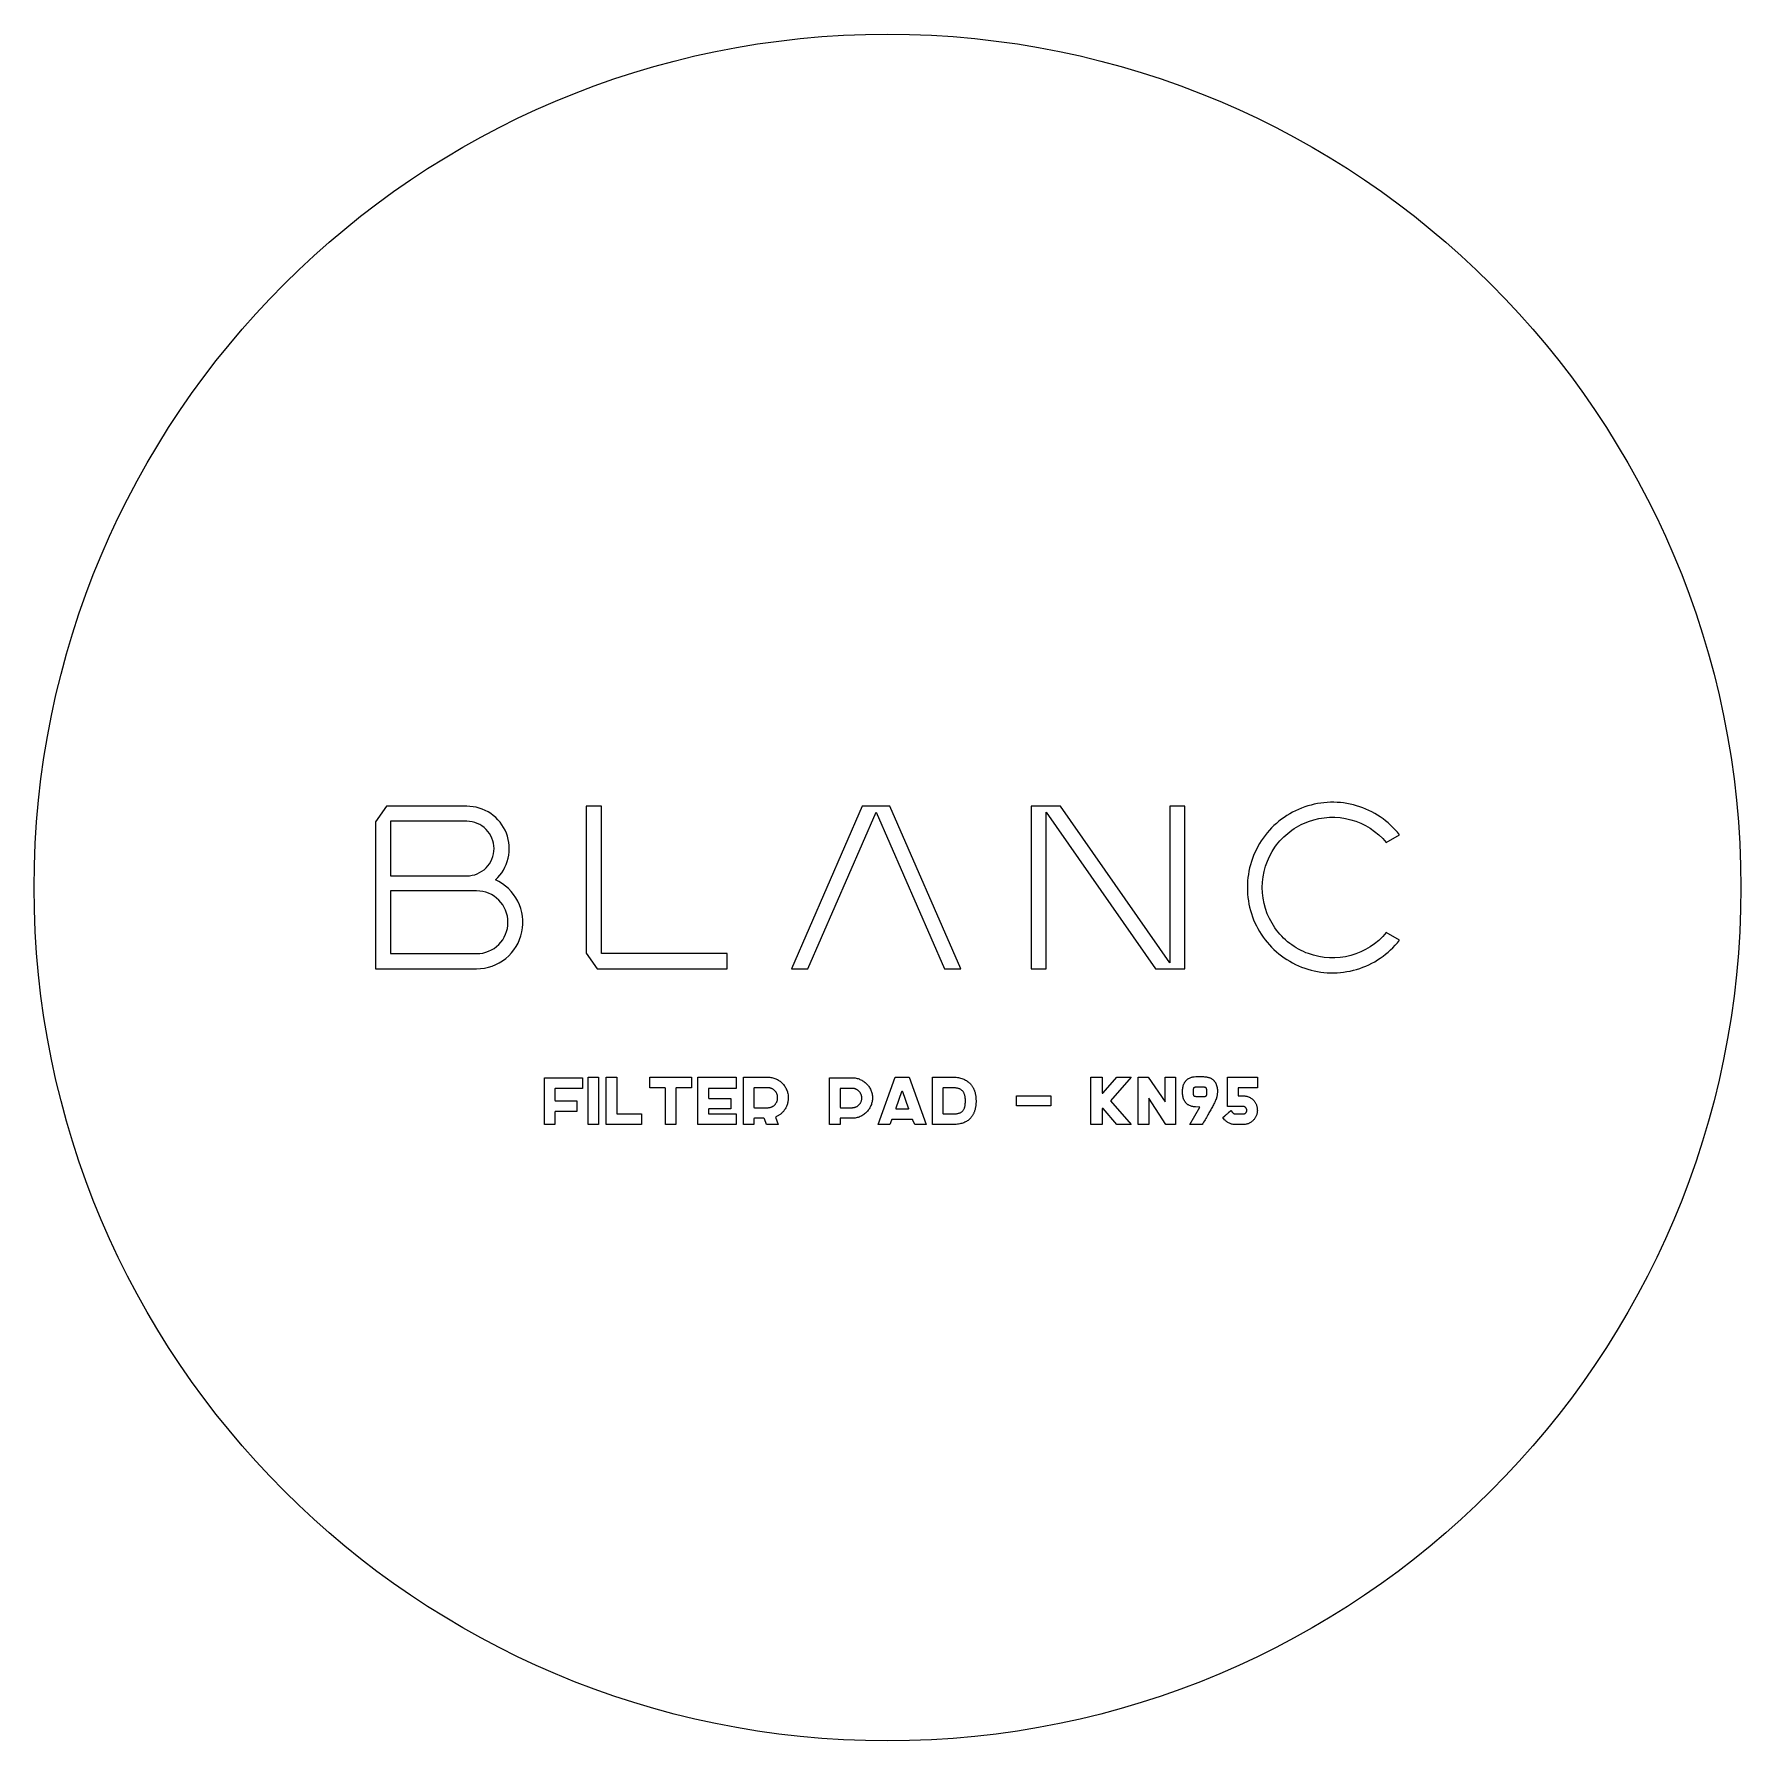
# Model space of a CAD drawing. Header units: millimetres. Extents: x 49 to 85, y 43.1 to 79.1.
import ezdxf

# ---------------------------------------------------------------- set-up
doc = ezdxf.new("R2010")
doc.units = ezdxf.units.MM

msp = doc.modelspace()

# ---------------------------------------------------------------- linework, layer by layer
at = {"color": 7, "linetype": 'Continuous', "lineweight": 25}
for p, q in [((56.401, 62.852), (56.17, 62.521)), ((58.096, 62.852), (56.401, 62.852)), ((60.934, 62.852), (60.615, 62.852)), ((60.615, 62.852), (60.615, 59.756)), ((60.934, 59.745), (60.934, 62.852)), ((66.439, 62.852), (64.942, 59.425)), ((65.286, 59.425), (66.73, 62.73)), ((67.021, 62.852), (66.439, 62.852)), ((66.73, 62.73), (68.173, 59.425)), ((68.518, 59.425), (67.021, 62.852)), ((70.619, 62.852), (70, 62.852)), ((70, 62.852), (70, 59.425)), ((70.317, 59.425), (70.317, 62.73)), ((70.317, 62.73), (72.62, 59.425)), ((72.923, 59.547), (70.619, 62.852)), ((73.241, 62.852), (72.923, 62.852)), ((72.923, 62.852), (72.923, 59.547)), ((73.241, 59.425), (73.241, 62.852)), ((56.17, 62.521), (56.17, 59.425)), ((58.098, 62.534), (56.489, 62.534)), ((56.489, 62.534), (56.489, 61.384)), ((77.491, 62.088), (77.77, 62.248)), ((56.489, 61.384), (58.096, 61.384)), ((58.304, 61.066), (56.489, 61.066)), ((56.489, 61.066), (56.489, 59.743)), ((77.77, 60.026), (77.491, 60.186)), ((56.17, 59.425), (58.304, 59.425)), ((56.489, 59.743), (58.304, 59.743)), ((60.615, 59.756), (60.846, 59.425)), ((60.846, 59.425), (63.59, 59.425)), ((63.59, 59.745), (60.934, 59.745)), ((63.59, 59.425), (63.59, 59.745)), ((64.942, 59.425), (65.286, 59.425)), ((68.173, 59.425), (68.518, 59.425)), ((70, 59.425), (70.317, 59.425)), ((72.62, 59.425), (73.241, 59.425)), ((59.732, 57.125), (60.535, 57.125)), ((59.732, 56.138), (59.732, 57.125)), ((59.955, 56.886), (59.955, 56.654)), ((60.535, 56.901), (59.969, 56.901)), ((60.535, 57.125), (60.535, 56.901)), ((60.653, 57.138), (60.876, 57.138)), ((60.653, 56.138), (60.653, 57.138)), ((60.876, 57.138), (60.876, 56.138)), ((61.034, 56.138), (61.034, 57.138)), ((61.034, 57.138), (61.258, 57.138)), ((61.258, 57.138), (61.258, 56.378)), ((61.957, 57.138), (62.833, 57.138)), ((61.957, 56.915), (61.957, 57.138)), ((62.274, 56.915), (61.957, 56.915)), ((62.284, 56.138), (62.284, 56.904)), ((62.508, 56.904), (62.508, 56.138)), ((62.833, 56.915), (62.518, 56.915)), ((62.833, 57.138), (62.833, 56.915)), ((62.968, 57.138), (63.775, 57.138)), ((62.968, 56.138), (62.968, 57.138)), ((63.192, 56.89), (63.192, 56.703)), ((63.775, 56.901), (63.203, 56.901)), ((63.775, 57.138), (63.775, 56.901)), ((63.929, 57.138), (64.446, 57.138)), ((63.929, 56.138), (63.929, 57.138)), ((64.153, 56.902), (64.153, 56.505)), ((64.447, 56.915), (64.164, 56.915)), ((65.745, 57.125), (66.221, 57.125)), ((65.745, 56.138), (65.745, 57.125)), ((65.968, 56.886), (65.968, 56.507)), ((66.222, 56.901), (65.984, 56.901)), ((66.775, 56.138), (67.134, 57.138)), ((67.134, 57.138), (67.428, 57.138)), ((67.428, 57.138), (67.786, 56.138)), ((67.916, 56.138), (67.916, 57.138)), ((67.916, 57.138), (68.341, 57.138)), ((68.14, 56.903), (68.14, 56.373)), ((68.341, 56.915), (68.151, 56.915)), ((71.258, 57.138), (71.495, 57.138)), ((71.258, 56.138), (71.258, 57.138)), ((71.495, 57.138), (71.495, 56.813)), ((71.519, 56.804), (71.809, 57.138)), ((72.109, 57.138), (71.677, 56.639)), ((71.809, 57.138), (72.109, 57.138)), ((72.258, 57.138), (72.467, 57.138)), ((72.258, 56.138), (72.258, 57.138)), ((72.467, 57.138), (72.824, 56.615)), ((72.824, 57.138), (73.047, 57.138)), ((72.824, 56.615), (72.824, 57.138)), ((73.047, 57.138), (73.047, 56.138)), ((73.563, 56.928), (73.561, 56.928)), ((74.14, 56.52), (74.14, 57.138)), ((74.14, 57.138), (74.771, 57.138)), ((74.363, 56.915), (74.363, 56.744)), ((74.771, 56.915), (74.363, 56.915)), ((74.771, 57.138), (74.771, 56.915)), ((59.969, 56.638), (60.418, 56.638)), ((60.418, 56.638), (60.418, 56.415)), ((63.203, 56.691), (63.665, 56.691)), ((63.665, 56.691), (63.665, 56.467)), ((67.267, 56.827), (67.145, 56.486)), ((67.416, 56.486), (67.294, 56.827)), ((69.693, 56.744), (70.412, 56.744)), ((69.693, 56.533), (69.693, 56.744)), ((70.412, 56.533), (69.693, 56.533)), ((70.412, 56.744), (70.412, 56.533)), ((71.677, 56.639), (72.109, 56.138)), ((72.482, 56.692), (72.482, 56.138)), ((72.843, 56.138), (72.482, 56.692)), ((73.561, 56.73), (73.563, 56.73)), ((73.705, 56.764), (73.705, 56.829)), ((74.363, 56.744), (74.474, 56.744)), ((59.955, 56.4), (59.955, 56.138)), ((60.418, 56.415), (59.969, 56.415)), ((61.274, 56.362), (61.784, 56.362)), ((61.784, 56.362), (61.784, 56.138)), ((63.192, 56.453), (63.192, 56.374)), ((63.665, 56.467), (63.203, 56.467)), ((63.203, 56.362), (63.775, 56.362)), ((63.775, 56.362), (63.775, 56.138)), ((64.153, 56.257), (64.153, 56.138)), ((64.164, 56.494), (64.445, 56.494)), ((64.361, 56.27), (64.164, 56.27)), ((64.418, 56.138), (64.373, 56.261)), ((64.606, 56.296), (64.666, 56.138)), ((65.968, 56.27), (65.968, 56.138)), ((66.221, 56.27), (65.968, 56.27)), ((65.984, 56.494), (66.221, 56.494)), ((67.053, 56.234), (67.017, 56.138)), ((67.494, 56.244), (67.065, 56.244)), ((67.158, 56.467), (67.403, 56.467)), ((67.544, 56.138), (67.507, 56.234)), ((68.151, 56.362), (68.341, 56.362)), ((71.495, 56.464), (71.495, 56.138)), ((71.809, 56.138), (71.519, 56.474)), ((73.346, 56.138), (73.556, 56.507)), ((73.556, 56.507), (73.464, 56.51)), ((74.04, 56.284), (74.084, 56.32)), ((74.078, 56.24), (74.04, 56.284)), ((74.473, 56.52), (74.14, 56.52)), ((74.165, 56.393), (74.209, 56.436)), ((74.209, 56.436), (74.249, 56.389)), ((74.307, 56.362), (74.472, 56.362)), ((59.955, 56.138), (59.732, 56.138)), ((60.876, 56.138), (60.653, 56.138)), ((61.784, 56.138), (61.034, 56.138)), ((62.508, 56.138), (62.284, 56.138)), ((63.775, 56.138), (62.968, 56.138)), ((64.153, 56.138), (63.929, 56.138)), ((64.666, 56.138), (64.418, 56.138)), ((65.968, 56.138), (65.745, 56.138)), ((67.017, 56.138), (66.775, 56.138)), ((67.786, 56.138), (67.544, 56.138)), ((68.341, 56.138), (67.916, 56.138)), ((71.495, 56.138), (71.258, 56.138)), ((72.109, 56.138), (71.809, 56.138)), ((72.482, 56.138), (72.258, 56.138)), ((73.047, 56.138), (72.843, 56.138)), ((73.608, 56.138), (73.346, 56.138)), ((74.472, 56.138), (74.307, 56.138))]:
    msp.add_line(p, q, dxfattribs=at)
msp.add_circle((66.97, 61.138), 18, dxfattribs=at)
for points in [[(58.601, 62.696), (58.452, 62.798), (58.276, 62.852), (58.096, 62.852)], [(58.93, 62.282), (58.864, 62.451), (58.75, 62.595), (58.601, 62.696)], [(75.77, 62.837), (75.417, 62.715), (75.11, 62.486), (74.894, 62.181)], [(76.864, 62.863), (76.506, 62.969), (76.123, 62.96), (75.77, 62.837)], [(75.851, 62.532), (76.137, 62.636), (76.447, 62.649), (76.741, 62.569)], [(77.77, 62.248), (77.539, 62.542), (77.223, 62.757), (76.864, 62.863)], [(58.503, 62.364), (58.396, 62.472), (58.25, 62.533), (58.098, 62.534)], [(58.671, 61.959), (58.671, 62.111), (58.61, 62.257), (58.503, 62.364)], [(58.967, 61.755), (59.008, 61.931), (58.995, 62.114), (58.93, 62.282)], [(75.143, 61.99), (75.318, 62.239), (75.565, 62.428), (75.851, 62.532)], [(76.741, 62.569), (77.034, 62.49), (77.296, 62.322), (77.491, 62.088)], [(58.502, 61.552), (58.61, 61.66), (58.671, 61.806), (58.671, 61.959)], [(74.894, 62.181), (74.677, 61.876), (74.56, 61.511), (74.56, 61.137)], [(74.875, 61.139), (74.875, 61.443), (74.969, 61.74), (75.143, 61.99)], [(58.7, 61.299), (58.833, 61.42), (58.926, 61.579), (58.967, 61.755)], [(58.096, 61.384), (58.249, 61.384), (58.395, 61.444), (58.502, 61.552)], [(59.172, 60.849), (59.071, 61.049), (58.904, 61.207), (58.7, 61.299)], [(58.771, 60.872), (58.647, 60.996), (58.48, 61.066), (58.304, 61.066)], [(58.965, 60.404), (58.965, 60.58), (58.895, 60.748), (58.771, 60.872)], [(59.258, 60.202), (59.304, 60.421), (59.274, 60.649), (59.172, 60.849)], [(74.56, 61.137), (74.56, 60.762), (74.677, 60.397), (74.894, 60.093)], [(75.142, 60.287), (74.968, 60.537), (74.874, 60.834), (74.875, 61.139)], [(58.771, 59.937), (58.895, 60.061), (58.965, 60.229), (58.965, 60.404)], [(58.918, 59.644), (59.092, 59.786), (59.212, 59.983), (59.258, 60.202)], [(75.849, 59.743), (75.563, 59.847), (75.316, 60.037), (75.142, 60.287)], [(77.491, 60.186), (77.296, 59.952), (77.034, 59.784), (76.74, 59.704)], [(58.304, 59.743), (58.48, 59.743), (58.647, 59.813), (58.771, 59.937)], [(74.894, 60.093), (75.11, 59.788), (75.417, 59.558), (75.77, 59.436)], [(76.864, 59.41), (77.223, 59.516), (77.539, 59.731), (77.77, 60.026)], [(58.304, 59.425), (58.528, 59.425), (58.745, 59.503), (58.918, 59.644)], [(75.77, 59.436), (76.123, 59.314), (76.506, 59.305), (76.864, 59.41)], [(76.74, 59.704), (76.446, 59.625), (76.135, 59.638), (75.849, 59.743)]]:
    msp.add_open_spline(points, degree=3, dxfattribs=at)
for points, knots in [([(59.969, 56.901), (59.967, 56.901), (59.963, 56.901), (59.958, 56.898), (59.956, 56.892), (59.955, 56.888), (59.955, 56.886)], [0, 0, 0, 0, 0.257701, 0.478654, 0.709926, 1, 1, 1, 1]), ([(62.284, 56.904), (62.284, 56.906), (62.284, 56.909), (62.282, 56.912), (62.279, 56.914), (62.276, 56.914), (62.274, 56.915)], [0, 0, 0, 0, 0.2710024, 0.5055234, 0.7289976, 1, 1, 1, 1]), ([(62.518, 56.915), (62.517, 56.914), (62.514, 56.914), (62.51, 56.912), (62.508, 56.909), (62.508, 56.906), (62.508, 56.904)], [0, 0, 0, 0, 0.268041, 0.5, 0.731959, 1, 1, 1, 1]), ([(63.203, 56.901), (63.202, 56.901), (63.199, 56.901), (63.195, 56.899), (63.192, 56.895), (63.192, 56.892), (63.192, 56.89)], [0, 0, 0, 0, 0.272158, 0.5, 0.727842, 1, 1, 1, 1]), ([(64.164, 56.915), (64.162, 56.914), (64.159, 56.914), (64.155, 56.911), (64.153, 56.907), (64.153, 56.904), (64.153, 56.902)], [0, 0, 0, 0, 0.255432, 0.473885, 0.704368, 1, 1, 1, 1]), ([(64.446, 57.138), (64.46, 57.138), (64.489, 57.137), (64.532, 57.13), (64.573, 57.12), (64.613, 57.105), (64.65, 57.086), (64.686, 57.064), (64.719, 57.039), (64.75, 57.011), (64.778, 56.98), (64.803, 56.947), (64.825, 56.91), (64.843, 56.872), (64.858, 56.832), (64.869, 56.79), (64.875, 56.746), (64.876, 56.717), (64.876, 56.702)], [0, 0, 0, 0, 0.064157, 0.127175, 0.189643, 0.252019, 0.31407, 0.375245, 0.436308, 0.49729, 0.558496, 0.619619, 0.681311, 0.744318, 0.807722, 0.871068, 0.934938, 1, 1, 1, 1]), ([(64.653, 56.703), (64.652, 56.71), (64.652, 56.725), (64.649, 56.745), (64.644, 56.766), (64.637, 56.785), (64.629, 56.804), (64.619, 56.821), (64.607, 56.837), (64.593, 56.853), (64.579, 56.866), (64.563, 56.879), (64.545, 56.889), (64.527, 56.898), (64.508, 56.905), (64.488, 56.911), (64.468, 56.914), (64.454, 56.914), (64.447, 56.915)], [0, 0, 0, 0, 0.065267, 0.129804, 0.192441, 0.255481, 0.318306, 0.379265, 0.440698, 0.501968, 0.563619, 0.624426, 0.686353, 0.748587, 0.810875, 0.87322, 0.935985, 1, 1, 1, 1]), ([(65.984, 56.901), (65.982, 56.901), (65.978, 56.901), (65.972, 56.898), (65.969, 56.892), (65.969, 56.888), (65.968, 56.886)], [0, 0, 0, 0, 0.2747863, 0.5035363, 0.7252137, 1, 1, 1, 1]), ([(66.221, 57.125), (66.236, 57.125), (66.265, 57.124), (66.308, 57.117), (66.349, 57.107), (66.389, 57.092), (66.427, 57.074), (66.463, 57.052), (66.496, 57.028), (66.526, 57.001), (66.554, 56.97), (66.579, 56.938), (66.601, 56.902), (66.619, 56.865), (66.634, 56.825), (66.645, 56.784), (66.652, 56.741), (66.652, 56.713), (66.653, 56.698)], [0, 0, 0, 0, 0.0650501, 0.1289025, 0.1921634, 0.2552902, 0.3179182, 0.3794965, 0.4401451, 0.5010739, 0.5617356, 0.6226888, 0.6839041, 0.7461169, 0.8089578, 0.8717039, 0.9352546, 1, 1, 1, 1]), ([(66.429, 56.696), (66.429, 56.703), (66.428, 56.717), (66.425, 56.737), (66.42, 56.757), (66.413, 56.775), (66.404, 56.794), (66.393, 56.811), (66.382, 56.827), (66.369, 56.841), (66.354, 56.855), (66.338, 56.866), (66.321, 56.877), (66.303, 56.885), (66.284, 56.893), (66.264, 56.898), (66.243, 56.901), (66.229, 56.901), (66.222, 56.901)], [0, 0, 0, 0, 0.064278, 0.127296, 0.189737, 0.252304, 0.314561, 0.376483, 0.437378, 0.498137, 0.559323, 0.619709, 0.6813, 0.744128, 0.80729, 0.870806, 0.934452, 1, 1, 1, 1]), ([(68.151, 56.915), (68.149, 56.915), (68.146, 56.914), (68.142, 56.912), (68.14, 56.908), (68.14, 56.905), (68.14, 56.903)], [0, 0, 0, 0, 0.267781, 0.501333, 0.719695, 1, 1, 1, 1]), ([(68.341, 57.138), (68.359, 57.138), (68.393, 57.137), (68.443, 57.132), (68.49, 57.124), (68.535, 57.112), (68.577, 57.096), (68.616, 57.077), (68.653, 57.055), (68.675, 57.037), (68.686, 57.028)], [0, 0, 0, 0, 0.142472, 0.278357, 0.408412, 0.53282, 0.653395, 0.770581, 0.885738, 1, 1, 1, 1]), ([(68.54, 56.859), (68.535, 56.864), (68.523, 56.873), (68.503, 56.884), (68.481, 56.893), (68.457, 56.901), (68.431, 56.907), (68.403, 56.911), (68.373, 56.914), (68.352, 56.914), (68.341, 56.915)], [0, 0, 0, 0, 0.103001, 0.209384, 0.321877, 0.440712, 0.567533, 0.702465, 0.846132, 1, 1, 1, 1]), ([(68.686, 57.028), (68.692, 57.023), (68.704, 57.012), (68.721, 56.994), (68.737, 56.976), (68.752, 56.956), (68.766, 56.935), (68.778, 56.913), (68.789, 56.89), (68.799, 56.866), (68.808, 56.841), (68.816, 56.815), (68.822, 56.788), (68.828, 56.76), (68.832, 56.731), (68.835, 56.7), (68.836, 56.669), (68.837, 56.648), (68.837, 56.637)], [0, 0, 0, 0, 0.056711, 0.11335, 0.170147, 0.227014, 0.28419, 0.341911, 0.400407, 0.460519, 0.521372, 0.584193, 0.648448, 0.71453, 0.782486, 0.852981, 0.925112, 1, 1, 1, 1]), ([(73.192, 56.83), (73.192, 56.846), (73.193, 56.876), (73.199, 56.919), (73.208, 56.96), (73.218, 56.984), (73.222, 56.996)], [0, 0, 0, 0, 0.27537, 0.532242, 0.772857, 1, 1, 1, 1]), ([(73.222, 56.996), (73.225, 57.003), (73.231, 57.015), (73.241, 57.032), (73.252, 57.048), (73.264, 57.063), (73.278, 57.077), (73.292, 57.089), (73.308, 57.101), (73.319, 57.108), (73.324, 57.111)], [0, 0, 0, 0, 0.130206, 0.256509, 0.381479, 0.504101, 0.62707, 0.75025, 0.874607, 1, 1, 1, 1]), ([(73.324, 57.111), (73.333, 57.116), (73.352, 57.125), (73.38, 57.135), (73.41, 57.143), (73.45, 57.148), (73.501, 57.151), (73.541, 57.151), (73.561, 57.151)], [0, 0, 0, 0, 0.127062, 0.251463, 0.375947, 0.500552, 0.751353, 1, 1, 1, 1]), ([(73.433, 56.916), (73.432, 56.915), (73.429, 56.913), (73.426, 56.907), (73.423, 56.899), (73.421, 56.889), (73.418, 56.877), (73.417, 56.863), (73.416, 56.847), (73.416, 56.835), (73.416, 56.829)], [0, 0, 0, 0, 0.0528757, 0.1228329, 0.2132608, 0.325895, 0.4596036, 0.6146822, 0.7961044, 1, 1, 1, 1]), ([(73.561, 56.928), (73.549, 56.928), (73.523, 56.927), (73.492, 56.927), (73.47, 56.925), (73.455, 56.923), (73.443, 56.921), (73.436, 56.918), (73.433, 56.916)], [0, 0, 0, 0, 0.297068, 0.584697, 0.715303, 0.827627, 0.922407, 1, 1, 1, 1]), ([(73.561, 57.151), (73.575, 57.151), (73.6, 57.151), (73.637, 57.149), (73.671, 57.146), (73.701, 57.142), (73.729, 57.136), (73.754, 57.129), (73.777, 57.121), (73.79, 57.115), (73.797, 57.111)], [0, 0, 0, 0, 0.166257, 0.319047, 0.459521, 0.586111, 0.702642, 0.809789, 0.90848, 1, 1, 1, 1]), ([(73.688, 56.916), (73.685, 56.918), (73.678, 56.921), (73.666, 56.923), (73.651, 56.925), (73.628, 56.927), (73.599, 56.927), (73.575, 56.928), (73.563, 56.928)], [0, 0, 0, 0, 0.079492, 0.178174, 0.294859, 0.431908, 0.720071, 1, 1, 1, 1]), ([(73.705, 56.829), (73.705, 56.835), (73.705, 56.847), (73.704, 56.863), (73.703, 56.877), (73.7, 56.889), (73.698, 56.899), (73.695, 56.907), (73.692, 56.913), (73.689, 56.915), (73.688, 56.916)], [0, 0, 0, 0, 0.2038342, 0.3852017, 0.5402337, 0.6739021, 0.7865023, 0.8760769, 0.9471402, 1, 1, 1, 1]), ([(73.797, 57.111), (73.802, 57.108), (73.814, 57.101), (73.829, 57.09), (73.844, 57.077), (73.857, 57.064), (73.869, 57.049), (73.88, 57.033), (73.89, 57.016), (73.896, 57.004), (73.899, 56.998)], [0, 0, 0, 0, 0.126133, 0.250444, 0.373476, 0.496223, 0.618547, 0.743168, 0.870217, 1, 1, 1, 1]), ([(73.899, 56.998), (73.903, 56.986), (73.913, 56.962), (73.922, 56.922), (73.928, 56.879), (73.929, 56.849), (73.929, 56.833)], [0, 0, 0, 0, 0.22729, 0.468116, 0.725329, 1, 1, 1, 1]), ([(59.955, 56.654), (59.955, 56.652), (59.956, 56.647), (59.958, 56.642), (59.963, 56.639), (59.967, 56.638), (59.969, 56.638)], [0, 0, 0, 0, 0.2900741, 0.5213462, 0.7422991, 1, 1, 1, 1]), ([(63.192, 56.703), (63.192, 56.702), (63.192, 56.698), (63.195, 56.694), (63.199, 56.691), (63.202, 56.691), (63.203, 56.691)], [0, 0, 0, 0, 0.289926, 0.524232, 0.740331, 1, 1, 1, 1]), ([(64.445, 56.494), (64.452, 56.494), (64.466, 56.494), (64.487, 56.497), (64.507, 56.503), (64.526, 56.51), (64.544, 56.519), (64.561, 56.529), (64.577, 56.541), (64.592, 56.555), (64.605, 56.57), (64.617, 56.586), (64.628, 56.603), (64.637, 56.621), (64.644, 56.641), (64.649, 56.661), (64.652, 56.682), (64.652, 56.696), (64.653, 56.703)], [0, 0, 0, 0, 0.06414, 0.127649, 0.190115, 0.252525, 0.314881, 0.376065, 0.43661, 0.497533, 0.558455, 0.619001, 0.680721, 0.743367, 0.806954, 0.870475, 0.934606, 1, 1, 1, 1]), ([(64.876, 56.702), (64.876, 56.69), (64.876, 56.665), (64.871, 56.628), (64.863, 56.592), (64.853, 56.556), (64.839, 56.522), (64.823, 56.489), (64.804, 56.457), (64.789, 56.437), (64.782, 56.428)], [0, 0, 0, 0, 0.126496, 0.251751, 0.376659, 0.502121, 0.627482, 0.751107, 0.8751, 1, 1, 1, 1]), ([(66.221, 56.494), (66.228, 56.494), (66.242, 56.494), (66.262, 56.497), (66.282, 56.502), (66.301, 56.509), (66.32, 56.517), (66.337, 56.527), (66.353, 56.539), (66.368, 56.552), (66.381, 56.566), (66.393, 56.582), (66.404, 56.598), (66.413, 56.616), (66.42, 56.635), (66.425, 56.655), (66.428, 56.675), (66.429, 56.689), (66.429, 56.696)], [0, 0, 0, 0, 0.065661, 0.129955, 0.192812, 0.255645, 0.318308, 0.37991, 0.440534, 0.501451, 0.56271, 0.623079, 0.684566, 0.746644, 0.809319, 0.872484, 0.935611, 1, 1, 1, 1]), ([(66.653, 56.698), (66.652, 56.685), (66.652, 56.659), (66.645, 56.62), (66.636, 56.581), (66.622, 56.543), (66.605, 56.507), (66.585, 56.471), (66.562, 56.438), (66.544, 56.418), (66.535, 56.407)], [0, 0, 0, 0, 0.121954, 0.244548, 0.368171, 0.494322, 0.621406, 0.746895, 0.873007, 1, 1, 1, 1]), ([(67.294, 56.827), (67.292, 56.83), (67.289, 56.835), (67.281, 56.837), (67.275, 56.836), (67.272, 56.834), (67.268, 56.831), (67.267, 56.828), (67.267, 56.827)], [0, 0, 0, 0, 0.26197, 0.512876, 0.640415, 0.750904, 0.868763, 1, 1, 1, 1]), ([(68.341, 56.362), (68.353, 56.362), (68.377, 56.362), (68.411, 56.365), (68.441, 56.369), (68.469, 56.375), (68.494, 56.383), (68.517, 56.394), (68.537, 56.406), (68.554, 56.422), (68.569, 56.44), (68.582, 56.46), (68.592, 56.483), (68.6, 56.508), (68.606, 56.537), (68.61, 56.568), (68.613, 56.602), (68.613, 56.625), (68.613, 56.637)], [0, 0, 0, 0, 0.080707, 0.155314, 0.223142, 0.284943, 0.342249, 0.396494, 0.448008, 0.498469, 0.549028, 0.601301, 0.655582, 0.713317, 0.775999, 0.84472, 0.919293, 1, 1, 1, 1]), ([(68.613, 56.637), (68.613, 56.65), (68.612, 56.675), (68.609, 56.71), (68.603, 56.742), (68.596, 56.772), (68.585, 56.798), (68.573, 56.822), (68.558, 56.842), (68.546, 56.854), (68.54, 56.859)], [0, 0, 0, 0, 0.1581625, 0.3049174, 0.4403469, 0.5667787, 0.6834055, 0.7938853, 0.8984854, 1, 1, 1, 1]), ([(68.837, 56.637), (68.837, 56.626), (68.837, 56.604), (68.835, 56.572), (68.832, 56.541), (68.828, 56.511), (68.822, 56.482), (68.816, 56.454), (68.808, 56.427), (68.799, 56.402), (68.789, 56.377), (68.778, 56.354), (68.765, 56.332), (68.751, 56.311), (68.736, 56.291), (68.72, 56.272), (68.703, 56.254), (68.691, 56.243), (68.684, 56.238)], [0, 0, 0, 0, 0.075468, 0.14825, 0.218884, 0.287522, 0.353845, 0.418467, 0.481105, 0.542235, 0.602356, 0.660892, 0.71826, 0.775239, 0.831784, 0.887609, 0.943603, 1, 1, 1, 1]), ([(71.495, 56.813), (71.495, 56.81), (71.496, 56.804), (71.503, 56.799), (71.512, 56.799), (71.516, 56.803), (71.519, 56.804)], [0, 0, 0, 0, 0.254459, 0.492684, 0.739622, 1, 1, 1, 1]), ([(73.222, 56.663), (73.218, 56.675), (73.208, 56.699), (73.199, 56.739), (73.193, 56.783), (73.192, 56.814), (73.192, 56.83)], [0, 0, 0, 0, 0.221127, 0.46019, 0.719045, 1, 1, 1, 1]), ([(73.324, 56.547), (73.319, 56.551), (73.308, 56.557), (73.292, 56.569), (73.277, 56.582), (73.264, 56.596), (73.252, 56.611), (73.241, 56.627), (73.231, 56.645), (73.225, 56.657), (73.222, 56.663)], [0, 0, 0, 0, 0.125185, 0.2486502, 0.3709461, 0.4939742, 0.6167308, 0.7418816, 0.8695492, 1, 1, 1, 1]), ([(73.464, 56.51), (73.452, 56.511), (73.427, 56.513), (73.392, 56.52), (73.357, 56.53), (73.335, 56.541), (73.324, 56.547)], [0, 0, 0, 0, 0.253009, 0.500393, 0.744757, 1, 1, 1, 1]), ([(73.416, 56.829), (73.416, 56.823), (73.416, 56.811), (73.417, 56.794), (73.418, 56.779), (73.421, 56.767), (73.423, 56.757), (73.427, 56.75), (73.43, 56.745), (73.432, 56.743), (73.434, 56.742)], [0, 0, 0, 0, 0.209605, 0.394596, 0.553353, 0.688589, 0.799093, 0.884896, 0.951777, 1, 1, 1, 1]), ([(73.434, 56.742), (73.437, 56.74), (73.444, 56.737), (73.456, 56.735), (73.471, 56.733), (73.494, 56.731), (73.525, 56.731), (73.549, 56.73), (73.561, 56.73)], [0, 0, 0, 0, 0.079329, 0.175982, 0.293425, 0.429246, 0.719451, 1, 1, 1, 1]), ([(73.563, 56.73), (73.576, 56.73), (73.602, 56.73), (73.634, 56.729), (73.657, 56.73), (73.672, 56.732), (73.683, 56.735), (73.689, 56.74), (73.692, 56.742)], [0, 0, 0, 0, 0.299817, 0.591859, 0.724671, 0.833777, 0.924641, 1, 1, 1, 1]), ([(73.692, 56.742), (73.693, 56.743), (73.696, 56.746), (73.699, 56.752), (73.702, 56.758), (73.704, 56.762), (73.705, 56.764)], [0, 0, 0, 0, 0.200805, 0.47777, 0.772673, 1, 1, 1, 1]), ([(73.897, 56.664), (73.893, 56.653), (73.882, 56.63), (73.865, 56.594), (73.846, 56.555), (73.824, 56.513), (73.8, 56.47), (73.776, 56.426), (73.751, 56.383), (73.735, 56.354), (73.728, 56.34)], [0, 0, 0, 0, 0.096608, 0.207225, 0.328371, 0.457834, 0.592887, 0.730775, 0.867408, 1, 1, 1, 1]), ([(73.899, 56.668), (73.899, 56.668), (73.899, 56.667), (73.898, 56.666), (73.897, 56.665), (73.897, 56.665), (73.897, 56.664)], [0, 0, 0, 0, 0.270723, 0.530238, 0.729277, 1, 1, 1, 1]), ([(73.929, 56.833), (73.929, 56.824), (73.929, 56.806), (73.925, 56.779), (73.922, 56.753), (73.917, 56.729), (73.912, 56.708), (73.907, 56.691), (73.903, 56.678), (73.9, 56.671), (73.899, 56.668)], [0, 0, 0, 0, 0.162345, 0.325513, 0.482189, 0.627671, 0.755519, 0.86479, 0.946972, 1, 1, 1, 1]), ([(74.474, 56.744), (74.485, 56.743), (74.506, 56.743), (74.536, 56.738), (74.567, 56.73), (74.595, 56.719), (74.623, 56.706), (74.648, 56.69), (74.672, 56.671), (74.686, 56.656), (74.693, 56.649)], [0, 0, 0, 0, 0.129305, 0.256591, 0.38211, 0.507672, 0.632209, 0.755532, 0.877226, 1, 1, 1, 1]), ([(74.693, 56.649), (74.699, 56.642), (74.711, 56.628), (74.726, 56.604), (74.74, 56.579), (74.751, 56.552), (74.76, 56.525), (74.766, 56.496), (74.77, 56.467), (74.771, 56.448), (74.771, 56.438)], [0, 0, 0, 0, 0.122429, 0.24475, 0.368165, 0.494187, 0.620679, 0.746083, 0.872219, 1, 1, 1, 1]), ([(59.969, 56.415), (59.967, 56.414), (59.964, 56.414), (59.958, 56.411), (59.956, 56.406), (59.955, 56.402), (59.955, 56.4)], [0, 0, 0, 0, 0.271102, 0.5, 0.728898, 1, 1, 1, 1]), ([(61.258, 56.378), (61.258, 56.375), (61.258, 56.371), (61.261, 56.365), (61.267, 56.362), (61.271, 56.362), (61.274, 56.362)], [0, 0, 0, 0, 0.278689, 0.50401, 0.729332, 1, 1, 1, 1]), ([(63.203, 56.467), (63.202, 56.467), (63.199, 56.467), (63.195, 56.464), (63.192, 56.459), (63.192, 56.455), (63.192, 56.453)], [0, 0, 0, 0, 0.246782, 0.463845, 0.704293, 1, 1, 1, 1]), ([(63.192, 56.374), (63.192, 56.372), (63.192, 56.369), (63.195, 56.365), (63.199, 56.362), (63.202, 56.362), (63.203, 56.362)], [0, 0, 0, 0, 0.284958, 0.514633, 0.735092, 1, 1, 1, 1]), ([(64.153, 56.505), (64.153, 56.503), (64.153, 56.5), (64.155, 56.496), (64.159, 56.494), (64.162, 56.494), (64.164, 56.494)], [0, 0, 0, 0, 0.27074, 0.506871, 0.727645, 1, 1, 1, 1]), ([(64.164, 56.27), (64.162, 56.27), (64.159, 56.269), (64.155, 56.267), (64.153, 56.262), (64.153, 56.259), (64.153, 56.257)], [0, 0, 0, 0, 0.254191, 0.480198, 0.704509, 1, 1, 1, 1]), ([(64.373, 56.261), (64.371, 56.264), (64.369, 56.269), (64.364, 56.269), (64.361, 56.27)], [0, 0, 0, 0, 0.512553, 1, 1, 1, 1]), ([(64.782, 56.428), (64.776, 56.42), (64.765, 56.406), (64.745, 56.385), (64.725, 56.367), (64.704, 56.35), (64.681, 56.334), (64.657, 56.32), (64.632, 56.307), (64.615, 56.3), (64.606, 56.296)], [0, 0, 0, 0, 0.126807, 0.251104, 0.37477, 0.497812, 0.621447, 0.746256, 0.872387, 1, 1, 1, 1]), ([(65.968, 56.507), (65.969, 56.505), (65.969, 56.502), (65.972, 56.497), (65.978, 56.494), (65.982, 56.494), (65.984, 56.494)], [0, 0, 0, 0, 0.2617618, 0.4789844, 0.7139009, 1, 1, 1, 1]), ([(66.535, 56.407), (66.525, 56.397), (66.504, 56.375), (66.469, 56.348), (66.432, 56.324), (66.392, 56.304), (66.351, 56.289), (66.309, 56.278), (66.265, 56.271), (66.235, 56.27), (66.221, 56.27)], [0, 0, 0, 0, 0.12795, 0.2529763, 0.3772491, 0.5013598, 0.625088, 0.7488422, 0.873006, 1, 1, 1, 1]), ([(67.065, 56.244), (67.063, 56.243), (67.057, 56.242), (67.054, 56.237), (67.053, 56.234)], [0, 0, 0, 0, 0.463336, 1, 1, 1, 1]), ([(67.145, 56.486), (67.144, 56.483), (67.143, 56.479), (67.146, 56.472), (67.151, 56.468), (67.155, 56.467), (67.158, 56.467)], [0, 0, 0, 0, 0.259318, 0.510357, 0.753083, 1, 1, 1, 1]), ([(67.403, 56.467), (67.406, 56.467), (67.411, 56.468), (67.417, 56.472), (67.418, 56.479), (67.417, 56.483), (67.416, 56.486)], [0, 0, 0, 0, 0.2832583, 0.4938438, 0.7082562, 1, 1, 1, 1]), ([(67.507, 56.234), (67.506, 56.237), (67.503, 56.242), (67.497, 56.243), (67.494, 56.244)], [0, 0, 0, 0, 0.499125, 1, 1, 1, 1]), ([(68.14, 56.373), (68.14, 56.372), (68.14, 56.369), (68.142, 56.364), (68.146, 56.362), (68.149, 56.362), (68.151, 56.362)], [0, 0, 0, 0, 0.270813, 0.5, 0.729187, 1, 1, 1, 1]), ([(68.684, 56.238), (68.674, 56.23), (68.653, 56.214), (68.617, 56.194), (68.579, 56.176), (68.537, 56.162), (68.493, 56.151), (68.445, 56.144), (68.394, 56.139), (68.359, 56.139), (68.341, 56.138)], [0, 0, 0, 0, 0.108498, 0.219637, 0.334722, 0.454375, 0.57979, 0.712357, 0.85219, 1, 1, 1, 1]), ([(71.519, 56.474), (71.516, 56.475), (71.512, 56.479), (71.503, 56.478), (71.496, 56.472), (71.495, 56.467), (71.495, 56.464)], [0, 0, 0, 0, 0.257953, 0.504419, 0.74791, 1, 1, 1, 1]), ([(73.728, 56.34), (73.708, 56.307), (73.669, 56.239), (73.628, 56.172), (73.608, 56.138)], [0, 0, 0, 0, 0.493181, 1, 1, 1, 1]), ([(74.307, 56.138), (74.296, 56.139), (74.274, 56.139), (74.242, 56.144), (74.211, 56.153), (74.18, 56.164), (74.152, 56.179), (74.125, 56.196), (74.1, 56.217), (74.086, 56.232), (74.078, 56.24)], [0, 0, 0, 0, 0.127522, 0.253162, 0.378482, 0.504444, 0.629399, 0.752373, 0.875594, 1, 1, 1, 1]), ([(74.084, 56.32), (74.091, 56.326), (74.104, 56.339), (74.125, 56.356), (74.146, 56.374), (74.158, 56.387), (74.165, 56.393)], [0, 0, 0, 0, 0.258616, 0.504284, 0.748352, 1, 1, 1, 1]), ([(74.249, 56.389), (74.253, 56.385), (74.26, 56.377), (74.274, 56.368), (74.29, 56.363), (74.301, 56.362), (74.307, 56.362)], [0, 0, 0, 0, 0.249035, 0.489074, 0.736243, 1, 1, 1, 1]), ([(74.472, 56.362), (74.477, 56.362), (74.487, 56.363), (74.501, 56.367), (74.514, 56.374), (74.526, 56.383), (74.535, 56.394), (74.542, 56.408), (74.547, 56.422), (74.547, 56.433), (74.547, 56.438)], [0, 0, 0, 0, 0.1262583, 0.2478158, 0.3687378, 0.4924226, 0.6182929, 0.7415455, 0.8668849, 1, 1, 1, 1]), ([(74.771, 56.438), (74.771, 56.428), (74.77, 56.408), (74.766, 56.378), (74.758, 56.349), (74.748, 56.321), (74.735, 56.295), (74.72, 56.27), (74.703, 56.246), (74.683, 56.225), (74.662, 56.206), (74.639, 56.188), (74.615, 56.174), (74.588, 56.161), (74.561, 56.151), (74.532, 56.143), (74.502, 56.139), (74.482, 56.139), (74.472, 56.138)], [0, 0, 0, 0, 0.064769, 0.128448, 0.191639, 0.255132, 0.317889, 0.379664, 0.440602, 0.501883, 0.56284, 0.623079, 0.684253, 0.746033, 0.808403, 0.870747, 0.934794, 1, 1, 1, 1]), ([(74.547, 56.438), (74.547, 56.443), (74.547, 56.454), (74.542, 56.469), (74.535, 56.483), (74.525, 56.496), (74.514, 56.506), (74.501, 56.514), (74.488, 56.519), (74.478, 56.52), (74.473, 56.52)], [0, 0, 0, 0, 0.1319573, 0.2578701, 0.3844687, 0.5165873, 0.6465937, 0.7653705, 0.883139, 1, 1, 1, 1])]:
    msp.add_open_spline(points, degree=3, knots=knots, dxfattribs=at)

doc.saveas('drawing.dxf')
